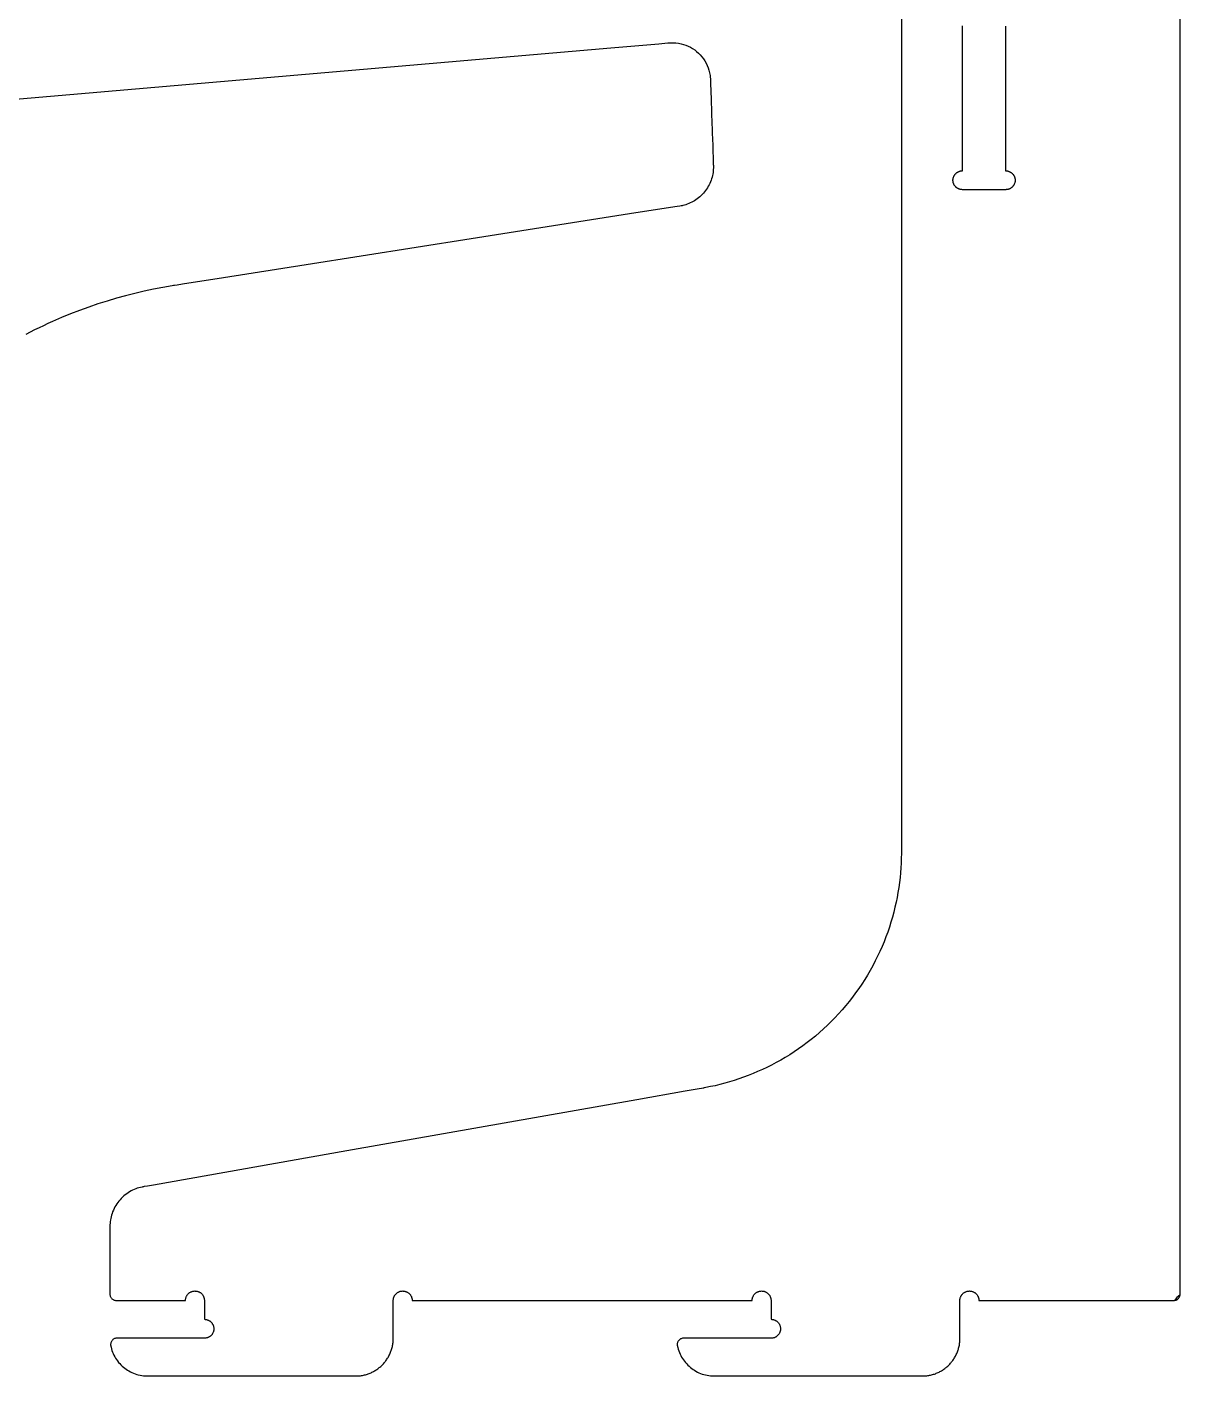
# Model space of a CAD drawing. Extents: x 0.9 to 46.8, y 2.8 to 94.5.
# Drawn here: x 23.65 to 38.1, y 11.96 to 28.85 of the extents above; entities that cross this region are included whole.
import ezdxf

# ---------------------------------------------------------------- set-up
doc = ezdxf.new("R2010")
doc.units = 0
doc.layers.add('LAYER_1', color=7, linetype='CONTINUOUS')

msp = doc.modelspace()

# ---------------------------------------------------------------- linework, layer by layer
at = {"layer": 'LAYER_1'}
for points in [[(34.605, 37.01), (34.605, 19.466), (34.605, 18.917), (34.605, 18.643), (34.605, 18.575), (34.605, 18.54), (34.605, 18.523), (34.605, 18.519), (34.605, 18.517), (34.605, 18.517), (34.605, 18.516), (34.605, 18.501), (34.604, 18.441), (34.602, 18.381), (34.598, 18.32), (34.594, 18.259), (34.588, 18.198), (34.581, 18.137), (34.572, 18.075), (34.562, 18.013), (34.551, 17.951), (34.538, 17.889), (34.524, 17.827), (34.509, 17.765), (34.492, 17.703), (34.474, 17.641), (34.454, 17.579), (34.433, 17.517), (34.411, 17.456), (34.387, 17.395), (34.362, 17.334), (34.335, 17.273), (34.307, 17.213), (34.277, 17.154), (34.246, 17.095), (34.214, 17.036), (34.18, 16.978), (34.145, 16.921), (34.109, 16.865), (34.071, 16.809), (34.032, 16.754), (33.992, 16.7), (33.95, 16.647), (33.908, 16.595), (33.864, 16.543), (33.819, 16.493), (33.773, 16.444), (33.726, 16.396), (33.678, 16.349), (33.629, 16.303), (33.579, 16.258), (33.528, 16.214), (33.476, 16.172), (33.423, 16.131), (33.37, 16.091), (33.316, 16.053), (33.261, 16.016), (33.206, 15.98), (33.15, 15.946), (33.093, 15.913), (33.036, 15.881), (32.979, 15.85), (32.921, 15.821), (32.863, 15.794), (32.804, 15.768), (32.746, 15.743), (32.687, 15.719), (32.628, 15.697), (32.569, 15.676), (32.509, 15.657), (32.45, 15.639), (32.391, 15.622), (32.331, 15.607), (32.272, 15.592), (32.213, 15.58), (32.154, 15.568), (32.14, 15.565), (32.132, 15.564), (32.129, 15.563), (32.127, 15.563), (32.126, 15.563), (32.124, 15.563), (32.048, 15.549), (31.897, 15.522), (31.291, 15.416), (30.08, 15.202), (27.657, 14.775), (25.235, 14.348), (25.159, 14.334), (25.121, 14.328), (25.112, 14.326), (25.107, 14.325), (25.105, 14.325), (25.104, 14.325), (25.104, 14.325), (25.102, 14.324), (25.093, 14.323), (25.073, 14.318), (25.053, 14.313), (25.033, 14.307), (25.014, 14.3), (24.994, 14.292), (24.975, 14.283), (24.955, 14.274), (24.936, 14.263), (24.918, 14.251), (24.9, 14.239), (24.882, 14.226), (24.865, 14.211), (24.848, 14.196), (24.832, 14.181), (24.817, 14.164), (24.802, 14.147), (24.788, 14.129), (24.775, 14.111), (24.763, 14.092), (24.752, 14.073), (24.742, 14.053), (24.733, 14.033), (24.724, 14.013), (24.717, 13.992), (24.71, 13.972), (24.705, 13.951), (24.7, 13.93), (24.697, 13.91), (24.694, 13.889), (24.692, 13.869), (24.691, 13.848), (24.691, 13.838), (24.691, 13.833), (24.691, 13.83), (24.691, 13.827), (24.691, 13.797), (24.691, 13.739), (24.691, 13.621), (24.691, 13.155), (24.691, 13.157), (24.691, 13.157), (24.691, 13.155), (24.691, 13.152), (24.691, 13.149), (24.691, 13.144), (24.691, 13.139), (24.691, 13.133), (24.691, 13.127), (24.691, 13.12), (24.691, 13.112), (24.691, 13.104), (24.691, 13.096), (24.691, 13.079), (24.691, 13.061), (24.691, 13.044), (24.691, 13.035), (24.691, 13.027), (24.691, 13.02), (24.691, 13.013), (24.691, 13.006), (24.691, 13), (24.691, 12.995), (24.691, 12.99), (24.691, 12.986), (24.691, 12.984), (24.691, 12.982), (24.691, 12.981), (24.691, 12.981), (24.691, 12.981), (24.691, 12.981), (24.691, 12.979), (24.691, 12.977), (24.691, 12.973), (24.692, 12.965), (24.694, 12.957), (24.697, 12.949), (24.701, 12.942), (24.705, 12.935), (24.71, 12.929), (24.716, 12.923), (24.722, 12.918), (24.729, 12.913), (24.736, 12.91), (24.744, 12.907), (24.752, 12.904), (24.76, 12.903), (24.768, 12.902), (24.769, 12.902), (24.77, 12.902), (24.77, 12.902), (24.771, 12.902), (24.772, 12.902), (24.774, 12.902), (24.776, 12.902), (24.778, 12.902), (24.781, 12.902), (24.783, 12.902), (24.787, 12.902), (24.79, 12.902), (24.794, 12.902), (24.798, 12.902), (24.802, 12.902), (24.807, 12.902), (24.817, 12.902), (24.828, 12.902), (24.84, 12.902), (24.853, 12.902), (24.866, 12.902), (24.881, 12.902), (24.897, 12.902), (24.913, 12.902), (24.93, 12.902), (24.947, 12.902), (24.965, 12.902), (24.984, 12.902), (25.003, 12.902), (25.023, 12.902), (25.043, 12.902), (25.063, 12.902), (25.105, 12.902), (25.147, 12.902), (25.234, 12.902), (25.277, 12.902), (25.319, 12.902), (25.34, 12.902), (25.36, 12.902), (25.38, 12.902), (25.4, 12.902), (25.419, 12.902), (25.438, 12.902), (25.456, 12.902), (25.474, 12.902), (25.491, 12.902), (25.507, 12.902), (25.523, 12.902), (25.537, 12.902), (25.551, 12.902), (25.565, 12.902), (25.577, 12.902), (25.588, 12.902), (25.598, 12.902), (25.603, 12.902), (25.607, 12.902), (25.611, 12.902), (25.615, 12.902), (25.619, 12.902), (25.622, 12.902), (25.625, 12.902), (25.628, 12.902), (25.63, 12.902), (25.632, 12.902), (25.634, 12.902), (25.635, 12.902), (25.636, 12.902), (25.637, 12.902), (25.637, 12.902), (25.637, 12.902), (25.637, 12.903), (25.637, 12.906), (25.637, 12.913), (25.638, 12.919), (25.639, 12.925), (25.641, 12.931), (25.642, 12.937), (25.644, 12.943), (25.647, 12.949), (25.649, 12.954), (25.652, 12.96), (25.655, 12.965), (25.658, 12.97), (25.662, 12.975), (25.666, 12.98), (25.67, 12.984), (25.674, 12.988), (25.679, 12.992), (25.683, 12.996), (25.688, 13), (25.693, 13.003), (25.699, 13.006), (25.704, 13.009), (25.71, 13.011), (25.715, 13.014), (25.721, 13.016), (25.727, 13.017), (25.733, 13.018), (25.74, 13.019), (25.746, 13.02), (25.752, 13.021), (25.759, 13.02), (25.765, 13.02), (25.772, 13.019), (25.778, 13.018), (25.784, 13.017), (25.79, 13.015), (25.796, 13.013), (25.801, 13.011), (25.807, 13.009), (25.812, 13.006), (25.818, 13.003), (25.823, 13), (25.828, 12.996), (25.832, 12.992), (25.837, 12.988), (25.841, 12.984), (25.845, 12.979), (25.849, 12.975), (25.852, 12.97), (25.856, 12.965), (25.859, 12.96), (25.862, 12.954), (25.864, 12.949), (25.866, 12.943), (25.868, 12.937), (25.87, 12.931), (25.871, 12.925), (25.872, 12.919), (25.873, 12.912), (25.874, 12.906), (25.874, 12.903), (25.874, 12.902), (25.874, 12.902), (25.874, 12.902), (25.874, 12.902), (25.874, 12.902), (25.874, 12.901), (25.874, 12.899), (25.874, 12.898), (25.874, 12.896), (25.874, 12.894), (25.874, 12.891), (25.874, 12.888), (25.874, 12.882), (25.874, 12.875), (25.874, 12.866), (25.874, 12.857), (25.874, 12.847), (25.874, 12.837), (25.874, 12.826), (25.874, 12.815), (25.874, 12.803), (25.874, 12.756), (25.874, 12.745), (25.874, 12.734), (25.874, 12.723), (25.874, 12.713), (25.874, 12.704), (25.874, 12.696), (25.874, 12.688), (25.874, 12.681), (25.874, 12.678), (25.874, 12.675), (25.874, 12.673), (25.874, 12.671), (25.874, 12.669), (25.874, 12.668), (25.874, 12.667), (25.874, 12.666), (25.874, 12.666), (25.874, 12.666), (25.874, 12.666), (25.874, 12.666), (25.876, 12.666), (25.882, 12.665), (25.888, 12.665), (25.895, 12.664), (25.901, 12.662), (25.907, 12.661), (25.913, 12.659), (25.918, 12.657), (25.924, 12.654), (25.929, 12.652), (25.935, 12.649), (25.94, 12.645), (25.945, 12.642), (25.949, 12.638), (25.954, 12.634), (25.958, 12.63), (25.962, 12.626), (25.966, 12.621), (25.97, 12.616), (25.973, 12.611), (25.976, 12.606), (25.979, 12.601), (25.982, 12.595), (25.984, 12.589), (25.986, 12.584), (25.988, 12.578), (25.989, 12.572), (25.991, 12.565), (25.991, 12.559), (25.992, 12.553), (25.992, 12.546), (25.992, 12.54), (25.991, 12.533), (25.99, 12.527), (25.989, 12.521), (25.987, 12.515), (25.986, 12.509), (25.983, 12.503), (25.981, 12.498), (25.978, 12.492), (25.975, 12.487), (25.972, 12.482), (25.969, 12.477), (25.965, 12.472), (25.961, 12.468), (25.957, 12.463), (25.952, 12.459), (25.948, 12.455), (25.943, 12.451), (25.938, 12.448), (25.933, 12.445), (25.927, 12.442), (25.922, 12.439), (25.916, 12.437), (25.911, 12.435), (25.905, 12.433), (25.899, 12.432), (25.892, 12.43), (25.886, 12.43), (25.88, 12.429), (25.876, 12.429), (25.875, 12.429), (25.874, 12.429), (25.874, 12.429), (25.874, 12.429), (25.873, 12.429), (25.873, 12.429), (25.871, 12.429), (25.87, 12.429), (25.868, 12.429), (25.865, 12.429), (25.862, 12.429), (25.859, 12.429), (25.855, 12.429), (25.851, 12.429), (25.847, 12.429), (25.842, 12.429), (25.837, 12.429), (25.831, 12.429), (25.825, 12.429), (25.819, 12.429), (25.813, 12.429), (25.806, 12.429), (25.799, 12.429), (25.791, 12.429), (25.783, 12.429), (25.775, 12.429), (25.767, 12.429), (25.758, 12.429), (25.74, 12.429), (25.721, 12.429), (25.701, 12.429), (25.68, 12.429), (25.658, 12.429), (25.636, 12.429), (25.612, 12.429), (25.588, 12.429), (25.564, 12.429), (25.539, 12.429), (25.513, 12.429), (25.487, 12.429), (25.461, 12.429), (25.434, 12.429), (25.38, 12.429), (25.326, 12.429), (25.271, 12.429), (25.217, 12.429), (25.19, 12.429), (25.164, 12.429), (25.138, 12.429), (25.112, 12.429), (25.087, 12.429), (25.063, 12.429), (25.039, 12.429), (25.015, 12.429), (24.993, 12.429), (24.971, 12.429), (24.95, 12.429), (24.93, 12.429), (24.911, 12.429), (24.893, 12.429), (24.884, 12.429), (24.876, 12.429), (24.868, 12.429), (24.86, 12.429), (24.852, 12.429), (24.845, 12.429), (24.838, 12.429), (24.832, 12.429), (24.826, 12.429), (24.82, 12.429), (24.814, 12.429), (24.809, 12.429), (24.804, 12.429), (24.8, 12.429), (24.796, 12.429), (24.792, 12.429), (24.789, 12.429), (24.786, 12.429), (24.783, 12.429), (24.781, 12.429), (24.78, 12.429), (24.778, 12.429), (24.778, 12.429), (24.777, 12.429), (24.777, 12.429), (24.777, 12.429), (24.775, 12.429), (24.773, 12.429), (24.765, 12.428), (24.757, 12.426), (24.749, 12.424), (24.741, 12.42), (24.734, 12.416), (24.728, 12.412), (24.722, 12.406), (24.717, 12.4), (24.712, 12.394), (24.708, 12.387), (24.704, 12.38), (24.702, 12.372), (24.7, 12.364), (24.699, 12.355), (24.699, 12.351), (24.699, 12.35), (24.699, 12.35), (24.699, 12.35), (24.699, 12.35), (24.699, 12.349), (24.699, 12.34), (24.7, 12.336), (24.7, 12.335), (24.7, 12.335), (24.7, 12.334), (24.7, 12.334), (24.7, 12.334), (24.7, 12.334), (24.7, 12.333), (24.701, 12.33), (24.704, 12.319), (24.709, 12.298), (24.716, 12.277), (24.723, 12.256), (24.732, 12.236), (24.741, 12.216), (24.751, 12.197), (24.762, 12.179), (24.774, 12.161), (24.786, 12.144), (24.799, 12.127), (24.813, 12.111), (24.828, 12.096), (24.843, 12.081), (24.859, 12.067), (24.875, 12.054), (24.892, 12.041), (24.91, 12.03), (24.928, 12.019), (24.947, 12.009), (24.966, 11.999), (24.985, 11.991), (25.005, 11.983), (25.026, 11.976), (25.046, 11.971), (25.067, 11.966), (25.089, 11.962), (25.11, 11.959), (25.132, 11.957), (25.155, 11.956), (25.16, 11.956), (25.163, 11.956), (25.164, 11.956), (25.164, 11.956), (25.164, 11.956), (25.165, 11.956), (25.167, 11.956), (25.17, 11.956), (25.174, 11.956), (25.179, 11.956), (25.185, 11.956), (25.192, 11.956), (25.2, 11.956), (25.208, 11.956), (25.218, 11.956), (25.229, 11.956), (25.24, 11.956), (25.253, 11.956), (25.266, 11.956), (25.28, 11.956), (25.295, 11.956), (25.31, 11.956), (25.327, 11.956), (25.344, 11.956), (25.362, 11.956), (25.38, 11.956), (25.399, 11.956), (25.419, 11.956), (25.44, 11.956), (25.461, 11.956), (25.483, 11.956), (25.505, 11.956), (25.528, 11.956), (25.552, 11.956), (25.576, 11.956), (25.601, 11.956), (25.626, 11.956), (25.652, 11.956), (25.678, 11.956), (25.705, 11.956), (25.732, 11.956), (25.759, 11.956), (25.787, 11.956), (25.816, 11.956), (25.844, 11.956), (25.873, 11.956), (25.903, 11.956), (25.932, 11.956), (25.962, 11.956), (26.023, 11.956), (26.085, 11.956), (26.148, 11.956), (26.211, 11.956), (26.275, 11.956), (26.34, 11.956), (26.404, 11.956), (26.534, 11.956), (26.598, 11.956), (26.663, 11.956), (26.727, 11.956), (26.79, 11.956), (26.853, 11.956), (26.914, 11.956), (26.945, 11.956), (26.975, 11.956), (27.005, 11.956), (27.035, 11.956), (27.064, 11.956), (27.093, 11.956), (27.122, 11.956), (27.15, 11.956), (27.178, 11.956), (27.205, 11.956), (27.232, 11.956), (27.259, 11.956), (27.285, 11.956), (27.31, 11.956), (27.335, 11.956), (27.36, 11.956), (27.384, 11.956), (27.407, 11.956), (27.43, 11.956), (27.453, 11.956), (27.474, 11.956), (27.495, 11.956), (27.516, 11.956), (27.536, 11.956), (27.555, 11.956), (27.573, 11.956), (27.591, 11.956), (27.608, 11.956), (27.624, 11.956), (27.639, 11.956), (27.654, 11.956), (27.668, 11.956), (27.681, 11.956), (27.693, 11.956), (27.704, 11.956), (27.715, 11.956), (27.724, 11.956), (27.733, 11.956), (27.74, 11.956), (27.747, 11.956), (27.753, 11.956), (27.758, 11.956), (27.761, 11.956), (27.764, 11.956), (27.766, 11.956), (27.767, 11.956), (27.767, 11.956), (27.767, 11.956), (27.769, 11.956), (27.772, 11.956), (27.779, 11.956), (27.792, 11.956), (27.805, 11.957), (27.817, 11.958), (27.83, 11.96), (27.842, 11.962), (27.855, 11.964), (27.867, 11.966), (27.879, 11.969), (27.891, 11.972), (27.903, 11.976), (27.915, 11.979), (27.927, 11.983), (27.938, 11.988), (27.949, 11.992), (27.961, 11.997), (27.972, 12.002), (27.983, 12.008), (27.993, 12.014), (28.004, 12.02), (28.014, 12.026), (28.025, 12.032), (28.035, 12.039), (28.045, 12.046), (28.054, 12.053), (28.064, 12.061), (28.073, 12.068), (28.082, 12.076), (28.091, 12.084), (28.1, 12.093), (28.108, 12.101), (28.116, 12.11), (28.124, 12.119), (28.132, 12.129), (28.14, 12.138), (28.147, 12.148), (28.154, 12.157), (28.161, 12.167), (28.168, 12.178), (28.174, 12.188), (28.18, 12.198), (28.186, 12.209), (28.191, 12.22), (28.197, 12.231), (28.202, 12.242), (28.206, 12.253), (28.211, 12.265), (28.215, 12.277), (28.219, 12.288), (28.222, 12.3), (28.225, 12.312), (28.228, 12.324), (28.231, 12.337), (28.233, 12.349), (28.235, 12.361), (28.237, 12.374), (28.238, 12.387), (28.239, 12.399), (28.24, 12.412), (28.24, 12.425), (28.24, 12.428), (28.24, 12.429), (28.24, 12.429), (28.24, 12.429), (28.24, 12.429), (28.24, 12.429), (28.24, 12.43), (28.24, 12.432), (28.24, 12.434), (28.24, 12.437), (28.24, 12.441), (28.24, 12.445), (28.24, 12.45), (28.24, 12.456), (28.24, 12.462), (28.24, 12.469), (28.24, 12.476), (28.24, 12.483), (28.24, 12.491), (28.24, 12.5), (28.24, 12.509), (28.24, 12.518), (28.24, 12.528), (28.24, 12.538), (28.24, 12.548), (28.24, 12.558), (28.24, 12.58), (28.24, 12.603), (28.24, 12.626), (28.24, 12.649), (28.24, 12.696), (28.24, 12.719), (28.24, 12.742), (28.24, 12.764), (28.24, 12.785), (28.24, 12.795), (28.24, 12.805), (28.24, 12.815), (28.24, 12.824), (28.24, 12.833), (28.24, 12.841), (28.24, 12.849), (28.24, 12.857), (28.24, 12.864), (28.24, 12.87), (28.24, 12.876), (28.24, 12.882), (28.24, 12.887), (28.24, 12.891), (28.24, 12.895), (28.24, 12.898), (28.24, 12.9), (28.24, 12.901), (28.24, 12.902), (28.24, 12.902), (28.24, 12.904), (28.24, 12.91), (28.241, 12.917), (28.242, 12.923), (28.243, 12.929), (28.244, 12.935), (28.246, 12.941), (28.248, 12.947), (28.251, 12.952), (28.254, 12.958), (28.257, 12.963), (28.26, 12.968), (28.263, 12.973), (28.267, 12.978), (28.271, 12.982), (28.275, 12.987), (28.28, 12.991), (28.284, 12.995), (28.289, 12.998), (28.294, 13.002), (28.299, 13.005), (28.305, 13.008), (28.31, 13.01), (28.316, 13.013), (28.322, 13.015), (28.328, 13.017), (28.334, 13.018), (28.34, 13.019), (28.346, 13.02), (28.352, 13.02), (28.359, 13.021), (28.365, 13.02), (28.372, 13.02), (28.378, 13.019), (28.384, 13.018), (28.39, 13.016), (28.396, 13.014), (28.402, 13.012), (28.407, 13.01), (28.413, 13.007), (28.418, 13.004), (28.423, 13.001), (28.428, 12.997), (28.433, 12.994), (28.438, 12.99), (28.442, 12.986), (28.446, 12.981), (28.45, 12.977), (28.454, 12.972), (28.457, 12.967), (28.46, 12.962), (28.463, 12.956), (28.466, 12.951), (28.468, 12.945), (28.47, 12.939), (28.472, 12.934), (28.474, 12.928), (28.475, 12.921), (28.476, 12.915), (28.476, 12.909), (28.476, 12.902), (28.477, 12.902), (28.477, 12.902), (28.478, 12.902), (28.48, 12.902), (28.482, 12.902), (28.484, 12.902), (28.487, 12.902), (28.49, 12.902), (28.494, 12.902), (28.498, 12.902), (28.502, 12.902), (28.507, 12.902), (28.512, 12.902), (28.518, 12.902), (28.524, 12.902), (28.53, 12.902), (28.537, 12.902), (28.544, 12.902), (28.552, 12.902), (28.56, 12.902), (28.568, 12.902), (28.577, 12.902), (28.585, 12.902), (28.595, 12.902), (28.605, 12.902), (28.615, 12.902), (28.625, 12.902), (28.636, 12.902), (28.647, 12.902), (28.658, 12.902), (28.67, 12.902), (28.682, 12.902), (28.694, 12.902), (28.707, 12.902), (28.72, 12.902), (28.733, 12.902), (28.747, 12.902), (28.761, 12.902), (28.775, 12.902), (28.79, 12.902), (28.804, 12.902), (28.82, 12.902), (28.835, 12.902), (28.851, 12.902), (28.867, 12.902), (28.883, 12.902), (28.899, 12.902), (28.916, 12.902), (28.951, 12.902), (28.986, 12.902), (29.022, 12.902), (29.06, 12.902), (29.098, 12.902), (29.137, 12.902), (29.177, 12.902), (29.218, 12.902), (29.26, 12.902), (29.303, 12.902), (29.346, 12.902), (29.39, 12.902), (29.435, 12.902), (29.48, 12.902), (29.527, 12.902), (29.573, 12.902), (29.621, 12.902), (29.669, 12.902), (29.717, 12.902), (29.766, 12.902), (29.815, 12.902), (29.865, 12.902), (29.915, 12.902), (29.966, 12.902), (30.017, 12.902), (30.068, 12.902), (30.12, 12.902), (30.172, 12.902), (30.277, 12.902), (30.382, 12.902), (30.594, 12.902), (30.805, 12.902), (30.911, 12.902), (31.016, 12.902), (31.119, 12.902), (31.171, 12.902), (31.222, 12.902), (31.273, 12.902), (31.323, 12.902), (31.373, 12.902), (31.423, 12.902), (31.472, 12.902), (31.521, 12.902), (31.569, 12.902), (31.617, 12.902), (31.664, 12.902), (31.71, 12.902), (31.756, 12.902), (31.801, 12.902), (31.845, 12.902), (31.889, 12.902), (31.932, 12.902), (31.974, 12.902), (32.016, 12.902), (32.056, 12.902), (32.096, 12.902), (32.134, 12.902), (32.172, 12.902), (32.209, 12.902), (32.245, 12.902), (32.28, 12.902), (32.314, 12.902), (32.33, 12.902), (32.346, 12.902), (32.362, 12.902), (32.378, 12.902), (32.393, 12.902), (32.408, 12.902), (32.423, 12.902), (32.438, 12.902), (32.452, 12.902), (32.466, 12.902), (32.48, 12.902), (32.493, 12.902), (32.506, 12.902), (32.519, 12.902), (32.531, 12.902), (32.543, 12.902), (32.555, 12.902), (32.566, 12.902), (32.577, 12.902), (32.588, 12.902), (32.598, 12.902), (32.608, 12.902), (32.618, 12.902), (32.627, 12.902), (32.636, 12.902), (32.645, 12.902), (32.653, 12.902), (32.661, 12.902), (32.668, 12.902), (32.675, 12.902), (32.682, 12.902), (32.689, 12.902), (32.694, 12.902), (32.7, 12.902), (32.705, 12.902), (32.71, 12.902), (32.714, 12.902), (32.718, 12.902), (32.722, 12.902), (32.725, 12.902), (32.728, 12.902), (32.73, 12.902), (32.732, 12.902), (32.734, 12.902), (32.735, 12.902), (32.735, 12.902), (32.736, 12.902), (32.736, 12.903), (32.736, 12.905), (32.736, 12.908), (32.736, 12.914), (32.737, 12.921), (32.738, 12.927), (32.74, 12.933), (32.741, 12.939), (32.743, 12.945), (32.746, 12.95), (32.748, 12.956), (32.751, 12.961), (32.754, 12.966), (32.758, 12.971), (32.762, 12.976), (32.765, 12.981), (32.77, 12.985), (32.774, 12.989), (32.778, 12.993), (32.783, 12.997), (32.788, 13.001), (32.793, 13.004), (32.798, 13.007), (32.804, 13.009), (32.81, 13.012), (32.815, 13.014), (32.821, 13.016), (32.827, 13.018), (32.833, 13.019), (32.84, 13.02), (32.846, 13.02), (32.852, 13.021), (32.859, 13.02), (32.865, 13.02), (32.872, 13.019), (32.878, 13.018), (32.884, 13.017), (32.89, 13.015), (32.896, 13.013), (32.901, 13.011), (32.907, 13.008), (32.912, 13.005), (32.917, 13.002), (32.922, 12.999), (32.927, 12.995), (32.932, 12.991), (32.936, 12.987), (32.941, 12.983), (32.945, 12.978), (32.948, 12.974), (32.952, 12.969), (32.955, 12.964), (32.958, 12.958), (32.961, 12.953), (32.963, 12.947), (32.966, 12.942), (32.967, 12.936), (32.969, 12.93), (32.97, 12.924), (32.971, 12.917), (32.972, 12.911), (32.972, 12.905), (32.972, 12.903), (32.972, 12.902), (32.972, 12.902), (32.972, 12.902), (32.972, 12.901), (32.972, 12.9), (32.972, 12.899), (32.972, 12.897), (32.972, 12.895), (32.972, 12.893), (32.972, 12.89), (32.972, 12.887), (32.972, 12.88), (32.972, 12.873), (32.972, 12.864), (32.972, 12.855), (32.972, 12.845), (32.972, 12.834), (32.972, 12.823), (32.972, 12.801), (32.972, 12.777), (32.972, 12.754), (32.972, 12.742), (32.972, 12.732), (32.972, 12.721), (32.972, 12.711), (32.972, 12.702), (32.972, 12.694), (32.972, 12.686), (32.972, 12.68), (32.972, 12.677), (32.972, 12.674), (32.972, 12.672), (32.972, 12.67), (32.972, 12.669), (32.972, 12.667), (32.972, 12.666), (32.972, 12.666), (32.972, 12.666), (32.972, 12.666), (32.976, 12.666), (32.982, 12.665), (32.988, 12.665), (32.995, 12.663), (33.001, 12.662), (33.007, 12.661), (33.013, 12.659), (33.018, 12.656), (33.024, 12.654), (33.029, 12.651), (33.034, 12.648), (33.04, 12.645), (33.044, 12.641), (33.049, 12.637), (33.054, 12.633), (33.058, 12.629), (33.062, 12.624), (33.066, 12.62), (33.069, 12.615), (33.073, 12.61), (33.076, 12.605), (33.079, 12.599), (33.081, 12.594), (33.083, 12.588), (33.085, 12.582), (33.087, 12.576), (33.088, 12.57), (33.089, 12.564), (33.09, 12.558), (33.09, 12.551), (33.091, 12.545), (33.09, 12.538), (33.09, 12.532), (33.089, 12.526), (33.087, 12.52), (33.086, 12.514), (33.084, 12.508), (33.082, 12.502), (33.079, 12.496), (33.076, 12.491), (33.073, 12.486), (33.07, 12.481), (33.066, 12.476), (33.063, 12.471), (33.059, 12.466), (33.054, 12.462), (33.05, 12.458), (33.045, 12.454), (33.04, 12.451), (33.035, 12.447), (33.03, 12.444), (33.025, 12.441), (33.019, 12.439), (33.014, 12.436), (33.008, 12.434), (33.002, 12.433), (32.996, 12.431), (32.99, 12.43), (32.983, 12.429), (32.977, 12.429), (32.974, 12.429), (32.973, 12.429), (32.972, 12.429), (32.972, 12.429), (32.972, 12.429), (32.971, 12.429), (32.97, 12.429), (32.968, 12.429), (32.966, 12.429), (32.964, 12.429), (32.961, 12.429), (32.958, 12.429), (32.954, 12.429), (32.95, 12.429), (32.946, 12.429), (32.941, 12.429), (32.936, 12.429), (32.93, 12.429), (32.924, 12.429), (32.918, 12.429), (32.912, 12.429), (32.905, 12.429), (32.898, 12.429), (32.89, 12.429), (32.883, 12.429), (32.874, 12.429), (32.866, 12.429), (32.858, 12.429), (32.849, 12.429), (32.83, 12.429), (32.81, 12.429), (32.79, 12.429), (32.769, 12.429), (32.746, 12.429), (32.723, 12.429), (32.7, 12.429), (32.676, 12.429), (32.651, 12.429), (32.625, 12.429), (32.6, 12.429), (32.573, 12.429), (32.547, 12.429), (32.52, 12.429), (32.466, 12.429), (32.411, 12.429), (32.357, 12.429), (32.303, 12.429), (32.276, 12.429), (32.25, 12.429), (32.224, 12.429), (32.199, 12.429), (32.174, 12.429), (32.15, 12.429), (32.126, 12.429), (32.103, 12.429), (32.081, 12.429), (32.059, 12.429), (32.039, 12.429), (32.019, 12.429), (32.001, 12.429), (31.992, 12.429), (31.983, 12.429), (31.975, 12.429), (31.967, 12.429), (31.959, 12.429), (31.951, 12.429), (31.944, 12.429), (31.937, 12.429), (31.931, 12.429), (31.924, 12.429), (31.919, 12.429), (31.913, 12.429), (31.908, 12.429), (31.903, 12.429), (31.899, 12.429), (31.895, 12.429), (31.891, 12.429), (31.888, 12.429), (31.885, 12.429), (31.882, 12.429), (31.88, 12.429), (31.878, 12.429), (31.877, 12.429), (31.876, 12.429), (31.876, 12.429), (31.876, 12.429), (31.875, 12.429), (31.871, 12.429), (31.863, 12.428), (31.854, 12.426), (31.847, 12.423), (31.839, 12.42), (31.832, 12.416), (31.826, 12.411), (31.82, 12.406), (31.815, 12.4), (31.81, 12.393), (31.806, 12.386), (31.802, 12.379), (31.8, 12.371), (31.798, 12.363), (31.797, 12.354), (31.797, 12.352), (31.797, 12.351), (31.797, 12.35), (31.797, 12.35), (31.797, 12.35), (31.797, 12.349), (31.797, 12.346), (31.798, 12.342), (31.798, 12.338), (31.798, 12.336), (31.799, 12.335), (31.799, 12.334), (31.799, 12.334), (31.799, 12.333), (31.8, 12.33), (31.801, 12.325), (31.803, 12.314), (31.809, 12.293), (31.816, 12.272), (31.824, 12.251), (31.832, 12.231), (31.842, 12.212), (31.852, 12.193), (31.863, 12.175), (31.875, 12.157), (31.888, 12.14), (31.901, 12.123), (31.915, 12.108), (31.93, 12.092), (31.945, 12.078), (31.961, 12.064), (31.978, 12.051), (31.995, 12.039), (32.013, 12.027), (32.031, 12.016), (32.05, 12.006), (32.069, 11.997), (32.088, 11.989), (32.109, 11.981), (32.129, 11.975), (32.15, 11.969), (32.171, 11.965), (32.192, 11.961), (32.214, 11.958), (32.236, 11.956), (32.258, 11.956), (32.261, 11.956), (32.262, 11.956), (32.262, 11.956), (32.262, 11.956), (32.262, 11.956), (32.263, 11.956), (32.265, 11.956), (32.268, 11.956), (32.272, 11.956), (32.277, 11.956), (32.283, 11.956), (32.29, 11.956), (32.298, 11.956), (32.306, 11.956), (32.316, 11.956), (32.327, 11.956), (32.338, 11.956), (32.35, 11.956), (32.364, 11.956), (32.378, 11.956), (32.392, 11.956), (32.408, 11.956), (32.424, 11.956), (32.441, 11.956), (32.459, 11.956), (32.478, 11.956), (32.497, 11.956), (32.517, 11.956), (32.537, 11.956), (32.558, 11.956), (32.58, 11.956), (32.603, 11.956), (32.626, 11.956), (32.649, 11.956), (32.673, 11.956), (32.698, 11.956), (32.723, 11.956), (32.749, 11.956), (32.775, 11.956), (32.802, 11.956), (32.829, 11.956), (32.856, 11.956), (32.884, 11.956), (32.912, 11.956), (32.941, 11.956), (32.97, 11.956), (33, 11.956), (33.029, 11.956), (33.059, 11.956), (33.089, 11.956), (33.151, 11.956), (33.213, 11.956), (33.276, 11.956), (33.34, 11.956), (33.404, 11.956), (33.533, 11.956), (33.663, 11.956), (33.727, 11.956), (33.792, 11.956), (33.855, 11.956), (33.918, 11.956), (33.98, 11.956), (34.042, 11.956), (34.072, 11.956), (34.102, 11.956), (34.132, 11.956), (34.161, 11.956), (34.19, 11.956), (34.218, 11.956), (34.247, 11.956), (34.275, 11.956), (34.302, 11.956), (34.329, 11.956), (34.356, 11.956), (34.382, 11.956), (34.407, 11.956), (34.432, 11.956), (34.457, 11.956), (34.481, 11.956), (34.505, 11.956), (34.528, 11.956), (34.55, 11.956), (34.572, 11.956), (34.593, 11.956), (34.613, 11.956), (34.633, 11.956), (34.652, 11.956), (34.671, 11.956), (34.688, 11.956), (34.705, 11.956), (34.722, 11.956), (34.737, 11.956), (34.752, 11.956), (34.766, 11.956), (34.779, 11.956), (34.791, 11.956), (34.802, 11.956), (34.813, 11.956), (34.822, 11.956), (34.831, 11.956), (34.839, 11.956), (34.845, 11.956), (34.851, 11.956), (34.856, 11.956), (34.86, 11.956), (34.863, 11.956), (34.864, 11.956), (34.865, 11.956), (34.865, 11.956), (34.865, 11.956), (34.866, 11.956), (34.867, 11.956), (34.871, 11.956), (34.883, 11.956), (34.896, 11.957), (34.909, 11.958), (34.922, 11.959), (34.934, 11.961), (34.947, 11.963), (34.959, 11.965), (34.971, 11.968), (34.983, 11.971), (34.995, 11.974), (35.007, 11.977), (35.019, 11.981), (35.031, 11.985), (35.042, 11.99), (35.053, 11.995), (35.065, 12), (35.076, 12.005), (35.086, 12.011), (35.097, 12.016), (35.108, 12.022), (35.118, 12.029), (35.128, 12.035), (35.138, 12.042), (35.148, 12.049), (35.157, 12.057), (35.167, 12.064), (35.176, 12.072), (35.185, 12.08), (35.194, 12.088), (35.202, 12.097), (35.211, 12.106), (35.219, 12.115), (35.227, 12.124), (35.234, 12.133), (35.242, 12.142), (35.249, 12.152), (35.256, 12.162), (35.263, 12.172), (35.269, 12.182), (35.275, 12.193), (35.281, 12.203), (35.287, 12.214), (35.292, 12.225), (35.298, 12.236), (35.302, 12.247), (35.307, 12.259), (35.311, 12.27), (35.315, 12.282), (35.319, 12.294), (35.322, 12.306), (35.325, 12.318), (35.328, 12.33), (35.331, 12.342), (35.333, 12.355), (35.334, 12.367), (35.336, 12.38), (35.337, 12.393), (35.338, 12.405), (35.338, 12.418), (35.338, 12.425), (35.338, 12.428), (35.338, 12.429), (35.338, 12.429), (35.338, 12.429), (35.338, 12.43), (35.338, 12.431), (35.338, 12.433), (35.338, 12.436), (35.338, 12.439), (35.338, 12.443), (35.338, 12.448), (35.338, 12.453), (35.338, 12.459), (35.338, 12.465), (35.338, 12.472), (35.338, 12.479), (35.338, 12.487), (35.338, 12.495), (35.338, 12.504), (35.338, 12.513), (35.338, 12.522), (35.338, 12.532), (35.338, 12.542), (35.338, 12.563), (35.338, 12.585), (35.338, 12.608), (35.338, 12.631), (35.338, 12.655), (35.338, 12.702), (35.338, 12.725), (35.338, 12.747), (35.338, 12.769), (35.338, 12.79), (35.338, 12.8), (35.338, 12.81), (35.338, 12.819), (35.338, 12.828), (35.338, 12.837), (35.338, 12.845), (35.338, 12.853), (35.338, 12.86), (35.338, 12.867), (35.338, 12.873), (35.338, 12.879), (35.338, 12.884), (35.338, 12.889), (35.338, 12.893), (35.338, 12.896), (35.338, 12.899), (35.338, 12.901), (35.338, 12.902), (35.338, 12.902), (35.338, 12.905), (35.339, 12.912), (35.339, 12.918), (35.34, 12.924), (35.342, 12.93), (35.343, 12.936), (35.345, 12.942), (35.348, 12.948), (35.35, 12.954), (35.353, 12.959), (35.356, 12.964), (35.359, 12.969), (35.363, 12.974), (35.367, 12.979), (35.371, 12.983), (35.375, 12.988), (35.379, 12.992), (35.384, 12.996), (35.389, 12.999), (35.394, 13.002), (35.399, 13.006), (35.404, 13.008), (35.41, 13.011), (35.416, 13.013), (35.422, 13.015), (35.428, 13.017), (35.434, 13.018), (35.44, 13.019), (35.446, 13.02), (35.453, 13.02), (35.459, 13.021), (35.465, 13.02), (35.472, 13.02), (35.478, 13.019), (35.484, 13.017), (35.49, 13.016), (35.496, 13.014), (35.502, 13.012), (35.507, 13.009), (35.513, 13.006), (35.518, 13.003), (35.523, 13), (35.528, 12.997), (35.533, 12.993), (35.537, 12.989), (35.542, 12.985), (35.546, 12.98), (35.55, 12.976), (35.553, 12.971), (35.557, 12.966), (35.56, 12.961), (35.563, 12.955), (35.565, 12.95), (35.567, 12.944), (35.57, 12.938), (35.571, 12.932), (35.573, 12.926), (35.574, 12.92), (35.575, 12.914), (35.575, 12.907), (35.575, 12.904), (35.575, 12.902), (35.575, 12.902), (35.577, 12.902), (35.579, 12.902), (35.583, 12.902), (35.587, 12.902), (35.592, 12.902), (35.598, 12.902), (35.605, 12.902), (35.613, 12.902), (35.622, 12.902), (35.632, 12.902), (35.642, 12.902), (35.654, 12.902), (35.666, 12.902), (35.678, 12.902), (35.692, 12.902), (35.706, 12.902), (35.721, 12.902), (35.737, 12.902), (35.754, 12.902), (35.771, 12.902), (35.788, 12.902), (35.807, 12.902), (35.826, 12.902), (35.846, 12.902), (35.866, 12.902), (35.887, 12.902), (35.908, 12.902), (35.93, 12.902), (35.952, 12.902), (35.975, 12.902), (35.999, 12.902), (36.023, 12.902), (36.047, 12.902), (36.072, 12.902), (36.097, 12.902), (36.123, 12.902), (36.149, 12.902), (36.175, 12.902), (36.202, 12.902), (36.229, 12.902), (36.257, 12.902), (36.284, 12.902), (36.312, 12.902), (36.341, 12.902), (36.398, 12.902), (36.456, 12.902), (36.515, 12.902), (36.575, 12.902), (36.635, 12.902), (36.696, 12.902), (36.817, 12.902), (36.938, 12.902), (36.999, 12.902), (37.058, 12.902), (37.118, 12.902), (37.176, 12.902), (37.234, 12.902), (37.29, 12.902), (37.318, 12.902), (37.346, 12.902), (37.373, 12.902), (37.4, 12.902), (37.427, 12.902), (37.453, 12.902), (37.479, 12.902), (37.505, 12.902), (37.53, 12.902), (37.554, 12.902), (37.578, 12.902), (37.602, 12.902), (37.625, 12.902), (37.648, 12.902), (37.67, 12.902), (37.692, 12.902), (37.713, 12.902), (37.734, 12.902), (37.754, 12.902), (37.773, 12.902), (37.792, 12.902), (37.81, 12.902), (37.828, 12.902), (37.845, 12.902), (37.861, 12.902), (37.876, 12.902), (37.891, 12.902), (37.905, 12.902), (37.918, 12.902), (37.931, 12.902), (37.943, 12.902), (37.954, 12.902), (37.964, 12.902), (37.973, 12.902), (37.981, 12.902), (37.989, 12.902), (37.996, 12.902), (38.001, 12.902), (38.006, 12.902), (38.01, 12.902), (38.013, 12.902), (38.015, 12.902), (38.016, 12.902), (38.016, 12.902), (38.017, 12.902), (38.025, 12.903), (38.034, 12.904), (38.042, 12.906), (38.049, 12.909), (38.056, 12.913), (38.063, 12.918), (38.069, 12.923), (38.075, 12.928), (38.08, 12.935), (38.085, 12.941), (38.088, 12.949), (38.091, 12.956), (38.093, 12.964), (38.095, 12.973), (38.056, 12.941), (38.026, 12.902), (38.036, 12.904), (38.045, 12.907), (38.054, 12.911), (38.062, 12.916), (38.069, 12.922), (38.075, 12.928), (38.081, 12.936), (38.086, 12.944), (38.09, 12.952), (38.093, 12.962), (38.095, 12.971), (38.095, 12.976), (38.095, 12.979), (38.095, 12.98), (38.095, 12.98), (38.095, 12.982), (38.095, 13.019), (38.095, 13.092), (38.095, 13.677), (38.095, 14.847), (38.095, 17.188), (38.095, 21.869), (38.095, 31.231)], [(35.911, 28.863), (35.911, 28.829), (35.911, 28.796), (35.911, 28.763), (35.911, 28.73), (35.911, 28.698), (35.911, 28.666), (35.911, 28.633), (35.911, 28.602), (35.911, 28.57), (35.911, 28.539), (35.911, 28.507), (35.911, 28.476), (35.911, 28.446), (35.911, 28.415), (35.911, 28.385), (35.911, 28.355), (35.911, 28.325), (35.911, 28.296), (35.911, 28.267), (35.911, 28.238), (35.911, 28.209), (35.911, 28.181), (35.911, 28.153), (35.911, 28.125), (35.911, 28.097), (35.911, 28.07), (35.911, 28.043), (35.911, 28.016), (35.911, 27.99), (35.911, 27.964), (35.911, 27.938), (35.911, 27.912), (35.911, 27.887), (35.911, 27.862), (35.911, 27.838), (35.911, 27.813), (35.911, 27.789), (35.911, 27.766), (35.911, 27.742), (35.911, 27.719), (35.911, 27.697), (35.911, 27.674), (35.911, 27.652), (35.911, 27.631), (35.911, 27.609), (35.911, 27.588), (35.911, 27.568), (35.911, 27.547), (35.911, 27.528), (35.911, 27.508), (35.911, 27.489), (35.911, 27.47), (35.911, 27.452), (35.911, 27.433), (35.911, 27.416), (35.911, 27.398), (35.911, 27.381), (35.911, 27.365), (35.911, 27.349), (35.911, 27.333), (35.911, 27.317), (35.911, 27.302), (35.911, 27.288), (35.911, 27.274), (35.911, 27.26), (35.911, 27.246), (35.911, 27.233), (35.911, 27.221), (35.911, 27.209), (35.911, 27.197), (35.911, 27.186), (35.911, 27.175), (35.911, 27.165), (35.911, 27.155), (35.911, 27.145), (35.911, 27.136), (35.911, 27.127), (35.911, 27.119), (35.911, 27.111), (35.911, 27.104), (35.911, 27.097), (35.911, 27.091), (35.911, 27.085), (35.911, 27.079), (35.911, 27.074), (35.911, 27.07), (35.911, 27.066), (35.911, 27.062), (35.911, 27.059), (35.911, 27.057), (35.911, 27.054), (35.911, 27.053), (35.911, 27.052), (35.911, 27.051), (35.911, 27.051), (35.911, 27.051), (35.914, 27.051), (35.919, 27.051), (35.923, 27.05), (35.928, 27.05), (35.933, 27.049), (35.938, 27.048), (35.942, 27.047), (35.947, 27.046), (35.951, 27.044), (35.956, 27.042), (35.96, 27.04), (35.964, 27.038), (35.968, 27.036), (35.972, 27.034), (35.976, 27.031), (35.98, 27.029), (35.984, 27.026), (35.987, 27.023), (35.991, 27.02), (35.994, 27.017), (35.997, 27.014), (36, 27.01), (36.003, 27.007), (36.006, 27.003), (36.009, 26.999), (36.011, 26.995), (36.014, 26.991), (36.016, 26.987), (36.018, 26.983), (36.02, 26.979), (36.022, 26.974), (36.023, 26.97), (36.025, 26.966), (36.026, 26.961), (36.027, 26.956), (36.028, 26.952), (36.028, 26.947), (36.029, 26.942), (36.029, 26.937), (36.029, 26.932), (36.029, 26.927), (36.029, 26.922), (36.028, 26.917), (36.028, 26.913), (36.027, 26.908), (36.026, 26.903), (36.024, 26.899), (36.023, 26.894), (36.021, 26.89), (36.019, 26.885), (36.017, 26.881), (36.015, 26.877), (36.013, 26.873), (36.011, 26.869), (36.008, 26.865), (36.005, 26.861), (36.002, 26.858), (35.999, 26.854), (35.996, 26.851), (35.993, 26.848), (35.99, 26.844), (35.986, 26.841), (35.983, 26.839), (35.979, 26.836), (35.975, 26.833), (35.971, 26.831), (35.967, 26.829), (35.963, 26.826), (35.959, 26.824), (35.954, 26.823), (35.95, 26.821), (35.945, 26.82), (35.941, 26.818), (35.936, 26.817), (35.931, 26.816), (35.927, 26.815), (35.922, 26.815), (35.917, 26.815), (35.912, 26.814), (35.911, 26.814), (35.911, 26.814), (35.911, 26.814), (35.91, 26.814), (35.909, 26.814), (35.907, 26.814), (35.905, 26.814), (35.903, 26.814), (35.9, 26.814), (35.896, 26.814), (35.892, 26.814), (35.888, 26.814), (35.883, 26.814), (35.878, 26.814), (35.873, 26.814), (35.867, 26.814), (35.861, 26.814), (35.854, 26.814), (35.848, 26.814), (35.841, 26.814), (35.833, 26.814), (35.826, 26.814), (35.818, 26.814), (35.81, 26.814), (35.801, 26.814), (35.793, 26.814), (35.784, 26.814), (35.775, 26.814), (35.766, 26.814), (35.747, 26.814), (35.728, 26.814), (35.708, 26.814), (35.688, 26.814), (35.646, 26.814), (35.605, 26.814), (35.585, 26.814), (35.565, 26.814), (35.545, 26.814), (35.526, 26.814), (35.507, 26.814), (35.498, 26.814), (35.49, 26.814), (35.481, 26.814), (35.472, 26.814), (35.464, 26.814), (35.456, 26.814), (35.449, 26.814), (35.441, 26.814), (35.434, 26.814), (35.427, 26.814), (35.421, 26.814), (35.415, 26.814), (35.409, 26.814), (35.403, 26.814), (35.398, 26.814), (35.393, 26.814), (35.389, 26.814), (35.385, 26.814), (35.381, 26.814), (35.378, 26.814), (35.376, 26.814), (35.373, 26.814), (35.372, 26.814), (35.37, 26.814), (35.37, 26.814), (35.369, 26.814), (35.364, 26.815), (35.359, 26.815), (35.355, 26.815), (35.35, 26.816), (35.345, 26.817), (35.34, 26.818), (35.336, 26.819), (35.331, 26.821), (35.327, 26.822), (35.323, 26.824), (35.318, 26.826), (35.314, 26.828), (35.31, 26.83), (35.306, 26.833), (35.302, 26.835), (35.299, 26.838), (35.295, 26.841), (35.291, 26.844), (35.288, 26.847), (35.285, 26.85), (35.282, 26.853), (35.279, 26.857), (35.276, 26.861), (35.273, 26.864), (35.27, 26.868), (35.268, 26.872), (35.265, 26.876), (35.263, 26.88), (35.261, 26.884), (35.26, 26.889), (35.258, 26.893), (35.256, 26.898), (35.255, 26.902), (35.254, 26.907), (35.253, 26.911), (35.252, 26.916), (35.252, 26.921), (35.251, 26.926), (35.251, 26.931), (35.251, 26.936), (35.251, 26.941), (35.252, 26.946), (35.252, 26.95), (35.253, 26.955), (35.254, 26.96), (35.255, 26.964), (35.257, 26.969), (35.258, 26.973), (35.26, 26.978), (35.262, 26.982), (35.264, 26.986), (35.266, 26.99), (35.268, 26.994), (35.271, 26.998), (35.273, 27.002), (35.276, 27.006), (35.279, 27.009), (35.282, 27.013), (35.285, 27.016), (35.289, 27.019), (35.292, 27.022), (35.296, 27.025), (35.299, 27.028), (35.303, 27.031), (35.307, 27.033), (35.311, 27.036), (35.315, 27.038), (35.319, 27.04), (35.324, 27.042), (35.328, 27.044), (35.332, 27.045), (35.337, 27.047), (35.342, 27.048), (35.346, 27.049), (35.351, 27.05), (35.356, 27.05), (35.361, 27.051), (35.366, 27.051), (35.368, 27.051), (35.369, 27.051), (35.369, 27.051), (35.369, 27.052), (35.369, 27.053), (35.369, 27.055), (35.369, 27.057), (35.369, 27.06), (35.369, 27.063), (35.369, 27.066), (35.369, 27.07), (35.369, 27.075), (35.369, 27.08), (35.369, 27.086), (35.369, 27.092), (35.369, 27.098), (35.369, 27.105), (35.369, 27.112), (35.369, 27.12), (35.369, 27.128), (35.369, 27.137), (35.369, 27.146), (35.369, 27.156), (35.369, 27.166), (35.369, 27.177), (35.369, 27.187), (35.369, 27.199), (35.369, 27.211), (35.369, 27.223), (35.369, 27.235), (35.369, 27.248), (35.369, 27.262), (35.369, 27.276), (35.369, 27.29), (35.369, 27.305), (35.369, 27.32), (35.369, 27.335), (35.369, 27.351), (35.369, 27.367), (35.369, 27.384), (35.369, 27.401), (35.369, 27.418), (35.369, 27.436), (35.369, 27.454), (35.369, 27.473), (35.369, 27.492), (35.369, 27.511), (35.369, 27.531), (35.369, 27.551), (35.369, 27.571), (35.369, 27.592), (35.369, 27.613), (35.369, 27.634), (35.369, 27.656), (35.369, 27.678), (35.369, 27.7), (35.369, 27.723), (35.369, 27.746), (35.369, 27.769), (35.369, 27.793), (35.369, 27.817), (35.369, 27.841), (35.369, 27.866), (35.369, 27.891), (35.369, 27.916), (35.369, 27.942), (35.369, 27.968), (35.369, 27.994), (35.369, 28.02), (35.369, 28.047), (35.369, 28.074), (35.369, 28.101), (35.369, 28.129), (35.369, 28.157), (35.369, 28.185), (35.369, 28.214), (35.369, 28.242), (35.369, 28.271), (35.369, 28.3), (35.369, 28.33), (35.369, 28.36), (35.369, 28.39), (35.369, 28.42), (35.369, 28.45), (35.369, 28.481), (35.369, 28.512), (35.369, 28.543), (35.369, 28.575), (35.369, 28.606), (35.369, 28.638), (35.369, 28.671), (35.369, 28.703), (35.369, 28.735), (35.369, 28.768), (35.369, 28.801), (35.369, 28.834), (35.369, 28.868)], [(10.439, 26.821), (29.756, 28.486), (30.963, 28.59), (31.567, 28.642), (31.642, 28.648), (31.68, 28.652), (31.689, 28.652), (31.698, 28.653), (31.714, 28.654), (31.748, 28.655), (31.78, 28.653), (31.812, 28.649), (31.844, 28.643), (31.875, 28.635), (31.905, 28.625), (31.934, 28.613), (31.962, 28.599), (31.989, 28.583), (32.016, 28.566), (32.04, 28.547), (32.064, 28.526), (32.086, 28.504), (32.107, 28.48), (32.126, 28.455), (32.143, 28.428), (32.159, 28.401), (32.173, 28.372), (32.184, 28.342), (32.194, 28.311), (32.202, 28.279), (32.208, 28.246), (32.209, 28.238), (32.209, 28.234), (32.209, 28.233), (32.21, 28.233), (32.21, 28.231), (32.21, 28.225), (32.212, 28.201), (32.212, 28.199), (32.212, 28.198), (32.212, 28.198), (32.212, 28.196), (32.212, 28.192), (32.212, 28.186), (32.213, 28.179), (32.213, 28.171), (32.213, 28.161), (32.214, 28.149), (32.214, 28.136), (32.215, 28.121), (32.215, 28.106), (32.216, 28.088), (32.216, 28.07), (32.217, 28.05), (32.218, 28.029), (32.219, 28.007), (32.22, 27.984), (32.22, 27.959), (32.221, 27.934), (32.222, 27.907), (32.223, 27.879), (32.224, 27.851), (32.225, 27.821), (32.226, 27.791), (32.227, 27.76), (32.228, 27.728), (32.23, 27.695), (32.231, 27.662), (32.232, 27.627), (32.233, 27.592), (32.236, 27.521), (32.238, 27.447), (32.241, 27.371), (32.244, 27.294), (32.246, 27.216), (32.249, 27.136), (32.249, 27.126), (32.25, 27.121), (32.25, 27.12), (32.25, 27.119), (32.25, 27.119), (32.25, 27.119), (32.25, 27.119), (32.25, 27.119), (32.25, 27.118), (32.25, 27.117), (32.25, 27.107), (32.25, 27.089), (32.249, 27.069), (32.247, 27.05), (32.245, 27.03), (32.242, 27.011), (32.238, 26.991), (32.233, 26.972), (32.227, 26.952), (32.22, 26.933), (32.213, 26.913), (32.205, 26.894), (32.196, 26.875), (32.186, 26.857), (32.175, 26.839), (32.164, 26.821), (32.151, 26.804), (32.138, 26.787), (32.125, 26.771), (32.11, 26.755), (32.096, 26.74), (32.08, 26.726), (32.064, 26.713), (32.048, 26.7), (32.031, 26.688), (32.013, 26.677), (31.996, 26.666), (31.978, 26.657), (31.96, 26.648), (31.942, 26.64), (31.923, 26.633), (31.905, 26.626), (31.887, 26.621), (31.868, 26.616), (31.859, 26.614), (31.854, 26.613), (31.854, 26.613), (31.854, 26.613), (31.854, 26.613), (31.853, 26.613), (31.845, 26.611), (31.829, 26.609), (31.797, 26.604), (31.28, 26.523), (29.214, 26.198), (27.148, 25.874), (26.114, 25.712), (25.598, 25.631), (25.533, 25.62), (25.501, 25.615), (25.493, 25.614), (25.485, 25.613), (25.471, 25.611), (25.354, 25.591), (25.237, 25.568), (25.12, 25.544), (25.004, 25.516), (24.887, 25.487), (24.771, 25.455), (24.655, 25.42), (24.539, 25.384), (24.424, 25.344), (24.31, 25.303), (24.196, 25.258), (24.082, 25.212), (23.97, 25.163), (23.914, 25.137), (23.858, 25.111), (23.803, 25.085), (23.747, 25.058), (23.692, 25.03), (23.637, 25.002)]]:
    msp.add_lwpolyline(points, dxfattribs=at)

doc.saveas('drawing.dxf')
